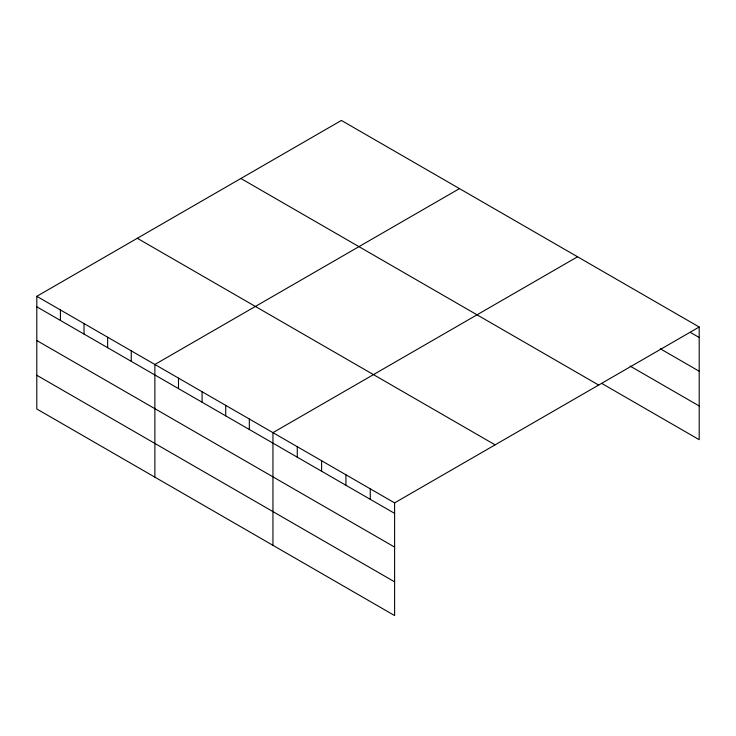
<?xml version="1.0" encoding="UTF-8"?>
<svg xmlns="http://www.w3.org/2000/svg" width="736" height="736" viewBox="0 0 736 736"><rect width="100%" height="100%" fill="white"/><g stroke="black" fill="none" stroke-linecap="round" stroke-linejoin="round"><path stroke-width="1.1" d="M36.8 296.314L394.597 502.881L394.597 615.554L36.8 408.986L36.8 296.314L341.403 120.446L699.2 327.014L699.2 439.686L601.882 383.502M459.476 188.618L154.873 364.476L154.873 477.149M577.548 256.781L272.946 432.648L272.946 545.321M394.597 502.881L699.2 327.014M690.442 332.451L699.2 337.511M660.275 348.754L699.2 371.229M630.099 366.077L699.2 405.968M240.884 178.48L598.681 385.057M137.319 238.28L495.116 444.848M36.8 306.802L394.597 513.369M36.8 340.52L394.597 547.087M36.8 375.259L394.597 581.836M370.263 488.833L370.263 499.33M345.929 474.784L345.929 485.282M321.604 460.736L321.604 471.233M297.27 446.697L297.27 457.185M249.329 419.014L249.329 429.502M225.713 405.38L225.713 415.868M202.096 391.745L202.096 402.233M178.489 378.111L178.489 388.608M131.256 350.842L131.256 361.339M107.64 337.208L107.64 347.705M84.033 323.582L84.033 334.07M60.416 309.948L60.416 320.436"/></g></svg>
